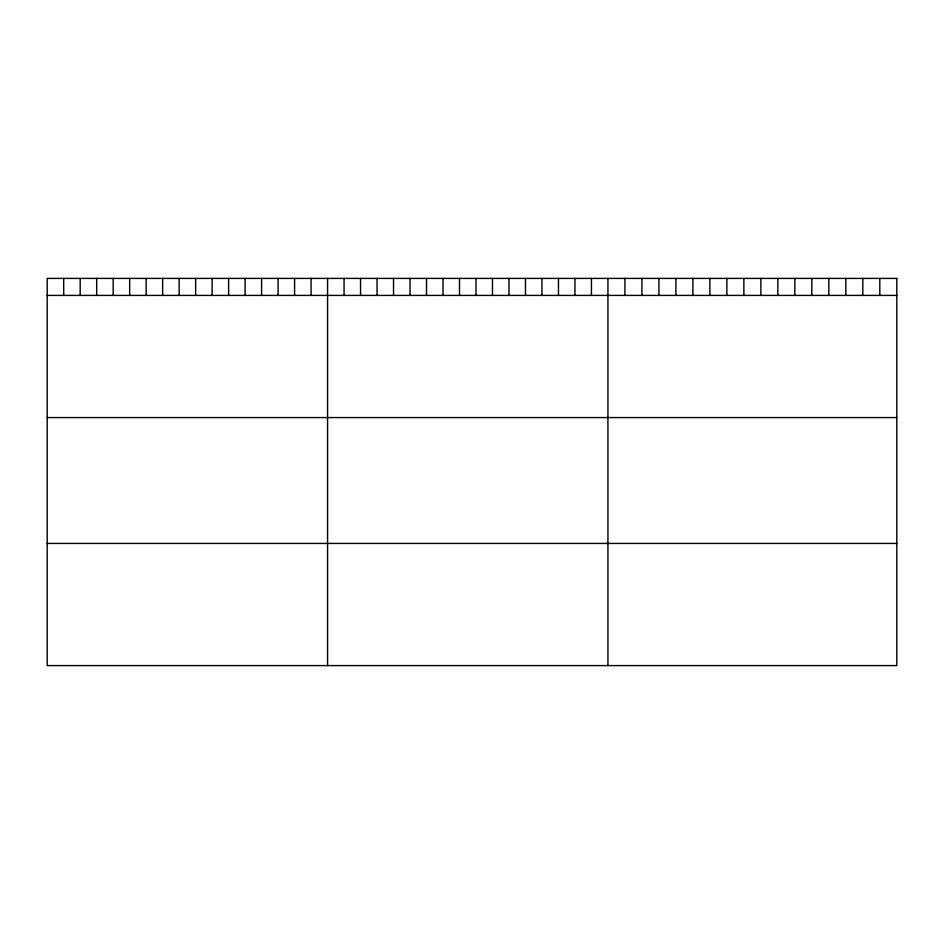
<?xml version="1.0" encoding="UTF-8"?>
<svg xmlns="http://www.w3.org/2000/svg" width="944" height="944" viewBox="0 0 944 944"><rect width="100%" height="100%" fill="white"/><g stroke="black" fill="none" stroke-linecap="round" stroke-linejoin="round"><path stroke-width="1.42" d="M47.2 295.401L896.8 295.401M47.2 417.567L896.8 417.567M47.2 543.425L896.8 543.425M879.808 278.409L879.808 295.401M862.816 278.409L862.816 295.401M845.824 278.409L845.824 295.401M828.832 278.409L828.832 295.401M811.84 278.409L811.84 295.401M794.848 278.409L794.848 295.401M777.856 278.409L777.856 295.401M760.864 278.409L760.864 295.401M743.872 278.409L743.872 295.401M726.88 278.409L726.88 295.401M709.888 278.409L709.888 295.401M692.896 278.409L692.896 295.401M675.904 278.409L675.904 295.401M658.912 278.409L658.912 295.401M641.92 278.409L641.92 295.401M624.928 278.409L624.928 295.401M607.936 278.409L607.936 665.591M591.44 278.409L591.44 295.401M574.955 278.409L574.955 295.401M558.459 278.409L558.459 295.401M541.962 278.409L541.962 295.401M525.478 278.409L525.478 295.401M508.981 278.409L508.981 295.401M492.485 278.409L492.485 295.401M476 278.409L476 295.401M459.504 278.409L459.504 295.401M443.019 278.409L443.019 295.401M426.523 278.409L426.523 295.401M410.026 278.409L410.026 295.401M393.542 278.409L393.542 295.401M377.045 278.409L377.045 295.401M360.549 278.409L360.549 295.401M344.064 278.409L344.064 295.401M327.568 278.409L327.568 665.591M311.072 278.409L311.072 295.401M294.587 278.409L294.587 295.401M278.091 278.409L278.091 295.401M261.594 278.409L261.594 295.401M245.11 278.409L245.11 295.401M228.613 278.409L228.613 295.401M212.117 278.409L212.117 295.401M195.632 278.409L195.632 295.401M179.136 278.409L179.136 295.401M162.651 278.409L162.651 295.401M146.155 278.409L146.155 295.401M129.658 278.409L129.658 295.401M113.174 278.409L113.174 295.401M96.677 278.409L96.677 295.401M80.181 278.409L80.181 295.401M63.696 278.409L63.696 295.401M896.8 278.409L47.2 278.409L47.2 665.591L896.8 665.591L896.8 278.409"/></g></svg>
